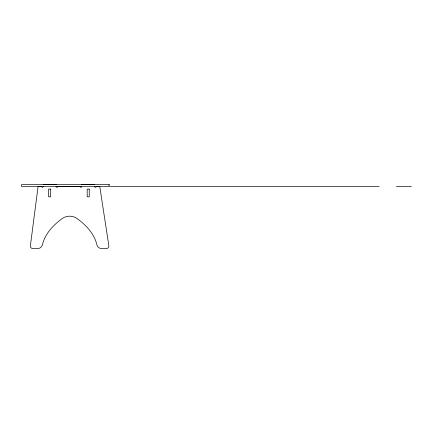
<?xml version="1.0" encoding="UTF-8"?>
<svg xmlns="http://www.w3.org/2000/svg" width="433" height="433" viewBox="0 0 433 433"><rect width="100%" height="100%" fill="white"/><g stroke="black" fill="none" stroke-linecap="round" stroke-linejoin="round"><path stroke-width="0.65" d="M109.289 184.48L21.65 184.48L21.65 186.536L379.173 186.536M108.894 185.248L109.273 185.248M396.444 186.536L411.35 186.536M109.116 184.48L109.116 185.248M94.616 184.739L94.616 184.382L81.767 184.382L81.767 184.739M56.073 184.739L56.073 184.382L43.224 184.382L43.224 184.739M94.616 186.434A0.834 0.834 0 0 0 95.455 187.273A0.834 0.834 0 0 0 96.288 186.434L99.758 186.434L108.835 245.663A2.571 2.571 0 0 1 106.291 248.618L101.831 248.618A5.142 5.142 0 0 1 96.754 244.293C94.08 233.441 85.81 224.954 77.058 218.508A12.849 12.849 0 0 0 62.244 218.508C53.486 224.954 45.221 233.441 42.548 244.293A5.142 5.142 0 0 1 37.471 248.618L32.94 248.618A2.571 2.571 0 0 1 30.391 245.722L38.088 186.434L41.557 186.434A0.834 0.834 0 0 0 42.391 187.273A0.834 0.834 0 0 0 43.224 186.434M81.767 186.434A0.834 0.834 0 0 1 80.933 187.273A0.834 0.834 0 0 1 80.1 186.434L57.746 186.434A0.834 0.834 0 0 1 56.907 187.273A0.834 0.834 0 0 1 56.073 186.434M50.65 189.107L48.593 189.107L48.593 196.815L50.65 196.815L50.65 189.107M89.247 189.107L87.19 189.107L87.19 196.815L89.247 196.815L89.247 189.107"/></g></svg>
